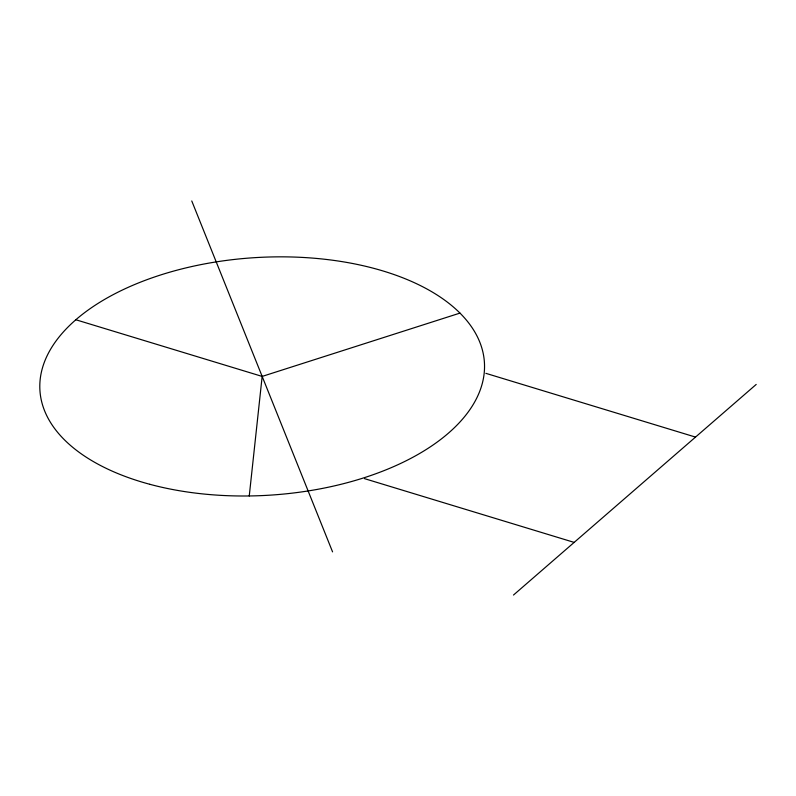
<?xml version="1.0" encoding="UTF-8"?>
<svg xmlns="http://www.w3.org/2000/svg" width="796" height="796" viewBox="0 0 796 796"><rect width="100%" height="100%" fill="white"/><g stroke="black" fill="none" stroke-linecap="round" stroke-linejoin="round"><path stroke-width="1.19" d="M249.257 495.958L262.163 376.418L459.979 313.097M513.49 595.04L756.2 384.438M485.888 373.344L695.525 437.094M75.829 319.753L262.163 376.418M364.538 478.645L574.165 542.394M191.766 200.96L332.569 551.877M149.817 484.296A222.681 118.992 -3.6 0 0 484.535 367.155A222.681 118.992 -3.6 0 0 152.155 277.804A222.681 118.992 -3.6 0 0 149.817 484.296"/></g></svg>
